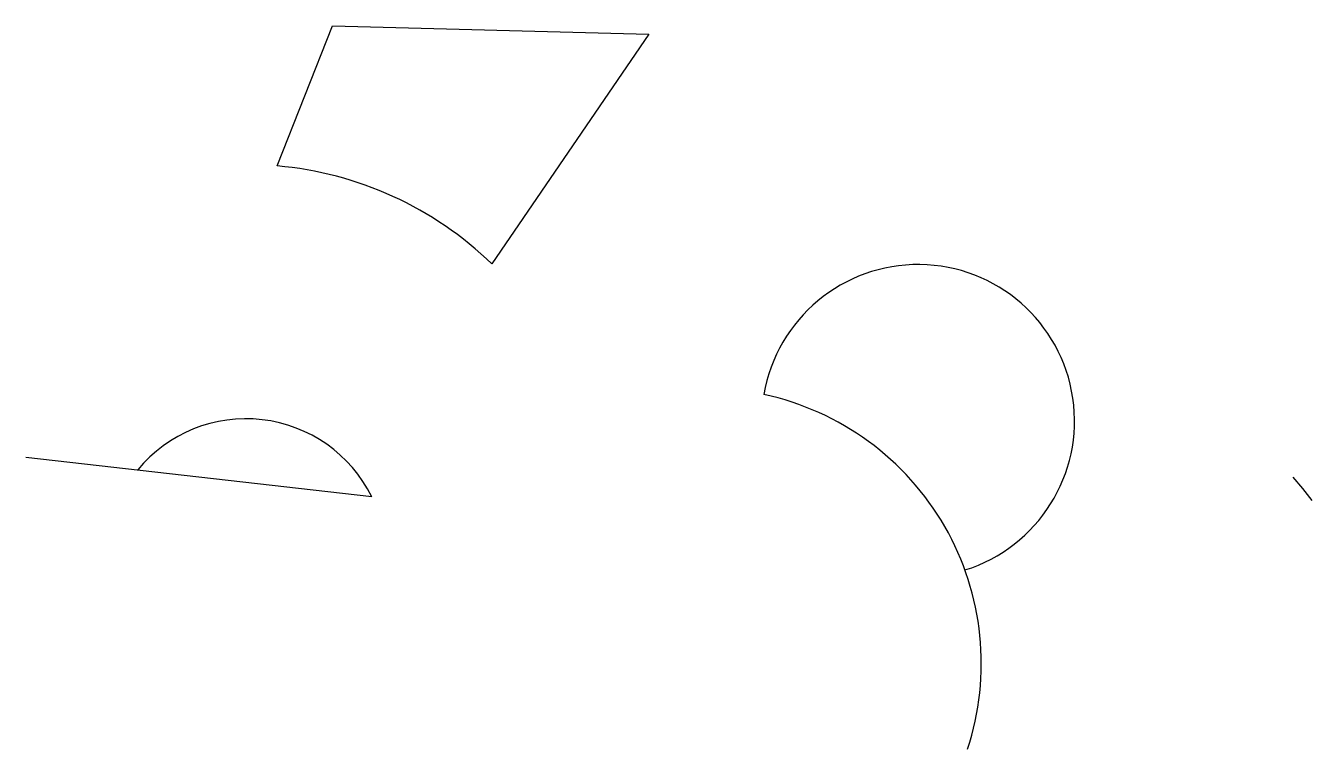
# Model space of a CAD drawing. Header units: millimetres. Extents: x 3.6 to 70.5, y -7.1 to 30.6.
import ezdxf

# ---------------------------------------------------------------- set-up
doc = ezdxf.new("R2010")
doc.units = ezdxf.units.MM
doc.layers.get('0').update_dxf_attribs({"lineweight": 25, "true_color": 0xffffff})

msp = doc.modelspace()

# ---------------------------------------------------------------- linework, layer by layer
for p, q in [((16.664, 23.265), (19.539, 30.563)), ((19.539, 30.563), (35.995, 30.131)), ((35.995, 30.131), (27.828, 18.162)), ((3.585, 8.118), (21.586, 6.054))]:
    msp.add_line(p, q)
msp.add_lwpolyline([(70.5, 5.856), (70.017, 6.477), (69.5, 7.07)])
for centre, radius, start, end in [((15.089, 5.055), 18.278, 45.81544, 85.05553), ((50, 10), 8.135, 287.40452, 170.30685), ((38.962, -2.633), 14.325, 341.86192, 77.83438), ((15.047, 2.808), 7.3, 26.39871, 140.51721)]:
    msp.add_arc(centre, radius, start, end)

doc.saveas('drawing.dxf')
